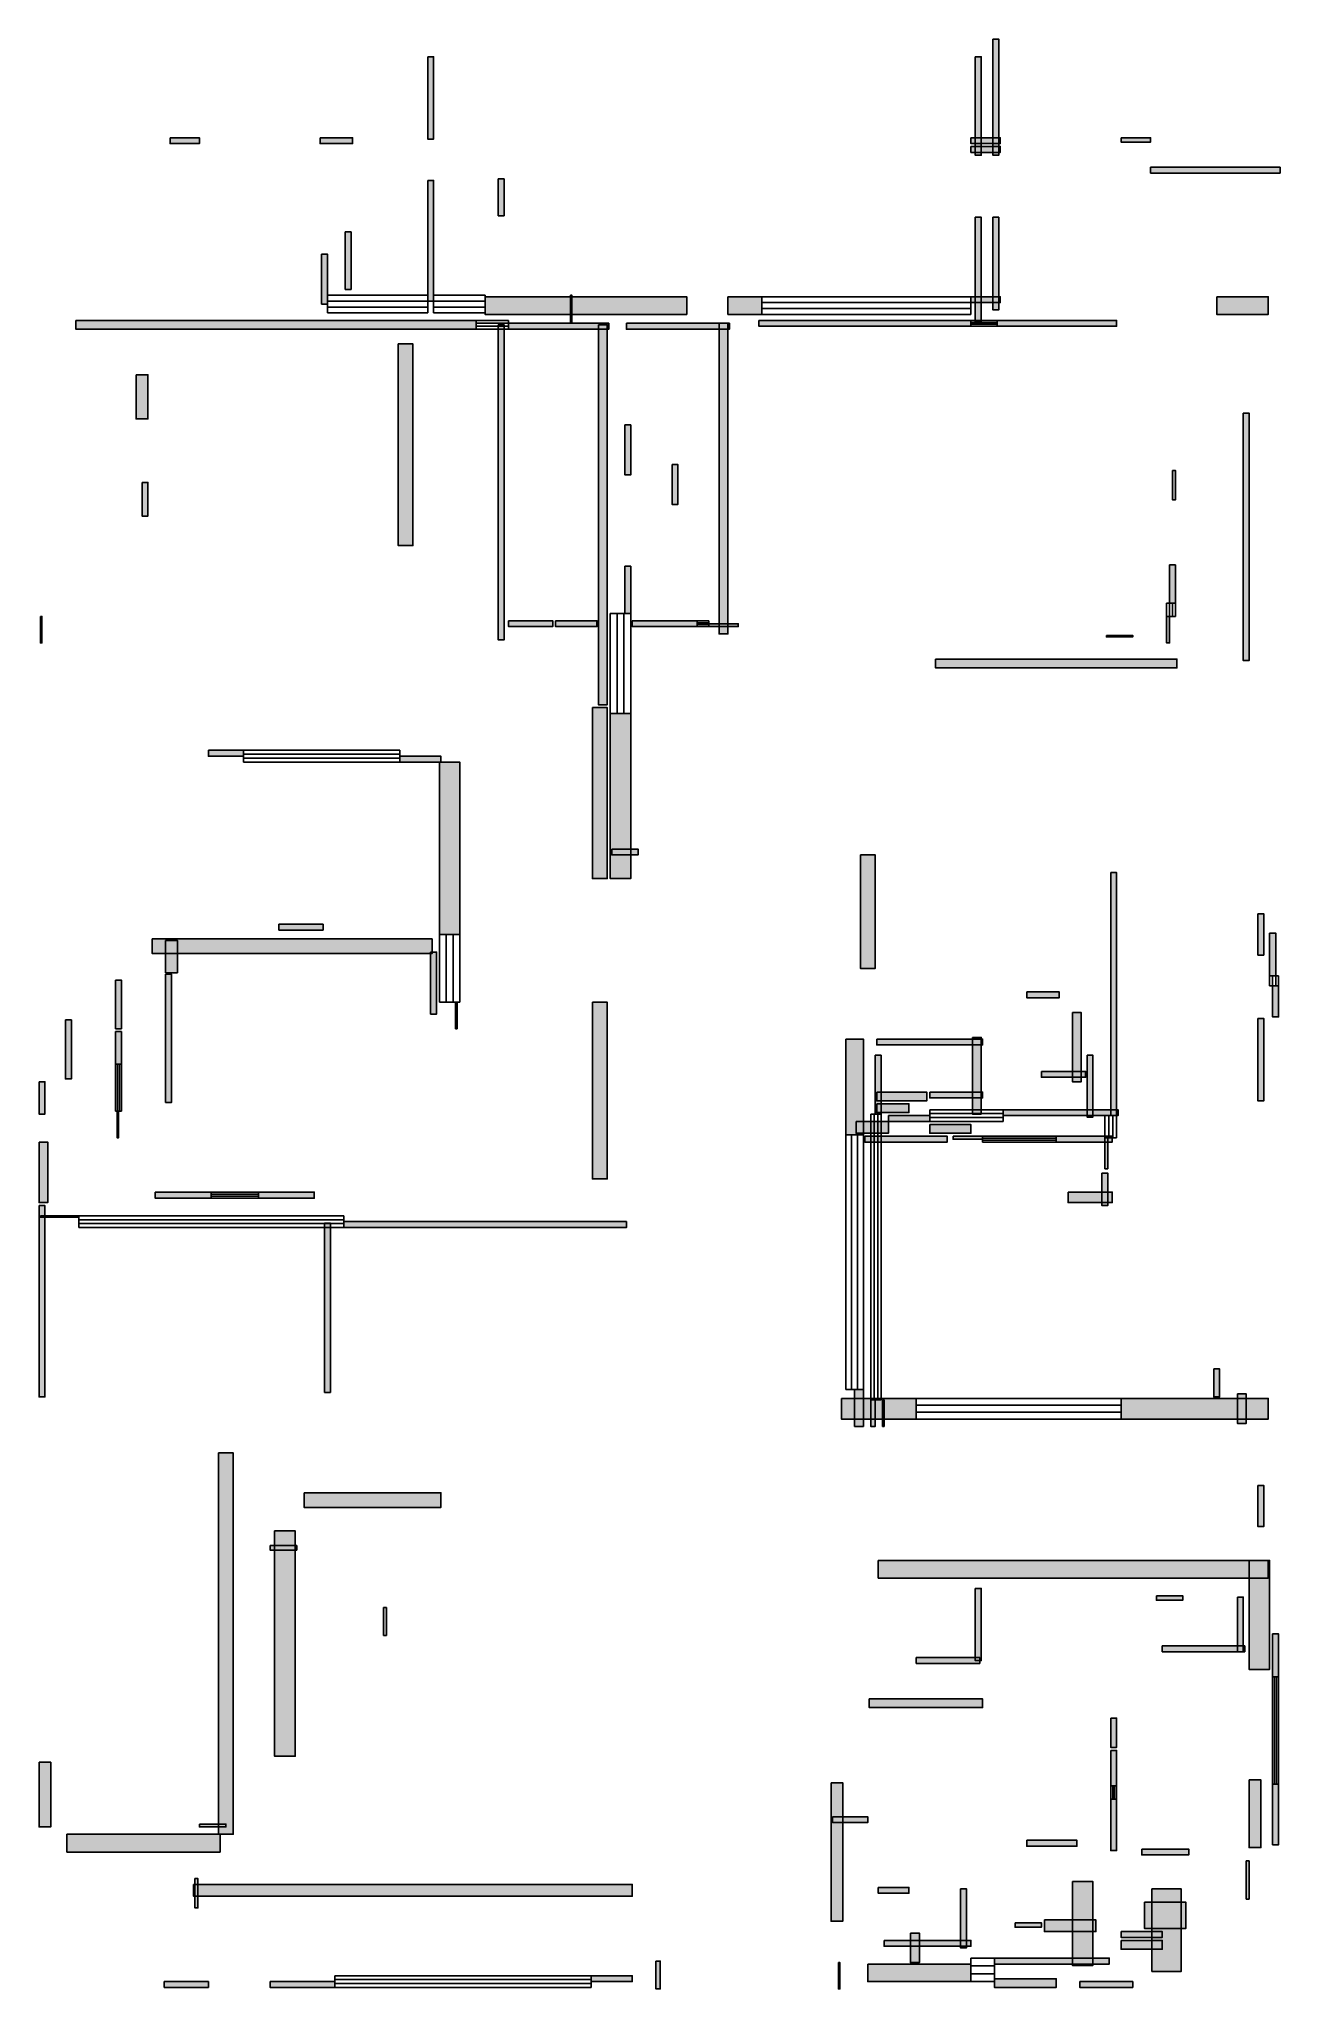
# Model space of a CAD drawing. Header units: millimetres. Extents: x 238 to 7656, y 141 to 11792.
import ezdxf

# ---------------------------------------------------------------- set-up
doc = ezdxf.new("R2010")
doc.units = ezdxf.units.MM
doc.layers.add('WALL', color=7, linetype='Continuous')
doc.layers.add('WINDOW', color=5, linetype='Continuous')

msp = doc.modelspace()

# ---------------------------------------------------------------- hatches: boundary and pattern name
at = {"layer": 'WALL'}
h = msp.add_hatch(color=256, dxfattribs=at)
h.dxf.hatch_style = 1
h.paths.add_polyline_path([(5940, 11792), (5975, 11792), (5975, 11097), (5940, 11097)])
h = msp.add_hatch(color=256, dxfattribs=at)
h.dxf.hatch_style = 1
h.paths.add_polyline_path([(2561, 11686), (2596, 11686), (2596, 11194), (2561, 11194)])
h = msp.add_hatch(color=256, dxfattribs=at)
h.dxf.hatch_style = 1
h.paths.add_polyline_path([(5834, 11686), (5870, 11686), (5870, 11097), (5834, 11097)])
h = msp.add_hatch(color=256, dxfattribs=at)
h.dxf.hatch_style = 1
h.paths.add_polyline_path([(1021, 11202), (1197, 11202), (1197, 11167), (1021, 11167)])
h = msp.add_hatch(color=256, dxfattribs=at)
h.dxf.hatch_style = 1
h.paths.add_polyline_path([(1918, 11202), (2112, 11202), (2112, 11167), (1918, 11167)])
h = msp.add_hatch(color=256, dxfattribs=at)
h.dxf.hatch_style = 1
h.paths.add_polyline_path([(5808, 11202), (5984, 11202), (5984, 11167), (5808, 11167)])
h = msp.add_hatch(color=256, dxfattribs=at)
h.dxf.hatch_style = 1
h.paths.add_polyline_path([(6706, 11202), (6882, 11202), (6882, 11176), (6706, 11176)])
h = msp.add_hatch(color=256, dxfattribs=at)
h.dxf.hatch_style = 1
h.paths.add_polyline_path([(5808, 11150), (5984, 11150), (5984, 11114), (5808, 11114)])
h = msp.add_hatch(color=256, dxfattribs=at)
h.dxf.hatch_style = 1
h.paths.add_polyline_path([(2983, 10956), (3018, 10956), (3018, 10736), (2983, 10736)])
h = msp.add_hatch(color=256, dxfattribs=at)
h.dxf.hatch_style = 1
h.paths.add_polyline_path([(6882, 11026), (7656, 11026), (7656, 10991), (6882, 10991)])
h = msp.add_hatch(color=256, dxfattribs=at)
h.dxf.hatch_style = 1
h.paths.add_polyline_path([(2561, 10947), (2596, 10947), (2596, 10226), (2561, 10226)])
h = msp.add_hatch(color=256, dxfattribs=at)
h.dxf.hatch_style = 1
h.paths.add_polyline_path([(5834, 10727), (5870, 10727), (5870, 10102), (5834, 10102)])
h = msp.add_hatch(color=256, dxfattribs=at)
h.dxf.hatch_style = 1
h.paths.add_polyline_path([(5940, 10727), (5975, 10727), (5975, 10173), (5940, 10173)])
h = msp.add_hatch(color=256, dxfattribs=at)
h.dxf.hatch_style = 1
h.paths.add_polyline_path([(2068, 10639), (2103, 10639), (2103, 10296), (2068, 10296)])
h = msp.add_hatch(color=256, dxfattribs=at)
h.dxf.hatch_style = 1
h.paths.add_polyline_path([(1927, 10507), (1962, 10507), (1962, 10208), (1927, 10208)])
h = msp.add_hatch(color=256, dxfattribs=at)
h.dxf.hatch_style = 1
h.paths.add_polyline_path([(3414, 10261), (3423, 10261), (3423, 10102), (3414, 10102)])
h = msp.add_hatch(color=256, dxfattribs=at)
h.dxf.hatch_style = 1
h.paths.add_polyline_path([(2904, 10252), (4110, 10252), (4110, 10146), (2904, 10146)])
h = msp.add_hatch(color=256, dxfattribs=at)
h.dxf.hatch_style = 1
h.paths.add_polyline_path([(4356, 10252), (4558, 10252), (4558, 10146), (4356, 10146)])
h = msp.add_hatch(color=256, dxfattribs=at)
h.dxf.hatch_style = 1
h.paths.add_polyline_path([(5808, 10252), (5984, 10252), (5984, 10217), (5808, 10217)])
h = msp.add_hatch(color=256, dxfattribs=at)
h.dxf.hatch_style = 1
h.paths.add_polyline_path([(7278, 10252), (7586, 10252), (7586, 10146), (7278, 10146)])
h = msp.add_hatch(color=256, dxfattribs=at)
h.dxf.hatch_style = 1
h.paths.add_polyline_path([(458, 10111), (2851, 10111), (2851, 10058), (458, 10058)])
h = msp.add_hatch(color=256, dxfattribs=at)
h.dxf.hatch_style = 1
h.paths.add_polyline_path([(2983, 10085), (3018, 10085), (3018, 8202), (2983, 8202)])
h = msp.add_hatch(color=256, dxfattribs=at)
h.dxf.hatch_style = 1
h.paths.add_polyline_path([(3045, 10094), (3643, 10094), (3643, 10058), (3045, 10058)])
h = msp.add_hatch(color=256, dxfattribs=at)
h.dxf.hatch_style = 1
h.paths.add_polyline_path([(3582, 10085), (3634, 10085), (3634, 7814), (3582, 7814)])
h = msp.add_hatch(color=256, dxfattribs=at)
h.dxf.hatch_style = 1
h.paths.add_polyline_path([(3749, 10094), (4365, 10094), (4365, 10058), (3749, 10058)])
h = msp.add_hatch(color=256, dxfattribs=at)
h.dxf.hatch_style = 1
h.paths.add_polyline_path([(4303, 10094), (4356, 10094), (4356, 8237), (4303, 8237)])
h = msp.add_hatch(color=256, dxfattribs=at)
h.dxf.hatch_style = 1
h.paths.add_polyline_path([(4541, 10111), (5808, 10111), (5808, 10076), (4541, 10076)])
h = msp.add_hatch(color=256, dxfattribs=at)
h.dxf.hatch_style = 1
h.paths.add_polyline_path([(5966, 10111), (6679, 10111), (6679, 10076), (5966, 10076)])
h = msp.add_hatch(color=256, dxfattribs=at)
h.dxf.hatch_style = 1
h.paths.add_polyline_path([(2385, 9970), (2473, 9970), (2473, 8765), (2385, 8765)])
h = msp.add_hatch(color=256, dxfattribs=at)
h.dxf.hatch_style = 1
h.paths.add_polyline_path([(818, 9786), (889, 9786), (889, 9522), (818, 9522)])
h = msp.add_hatch(color=256, dxfattribs=at)
h.dxf.hatch_style = 1
h.paths.add_polyline_path([(7436, 9557), (7471, 9557), (7471, 8078), (7436, 8078)])
h = msp.add_hatch(color=256, dxfattribs=at)
h.dxf.hatch_style = 1
h.paths.add_polyline_path([(3740, 9486), (3775, 9486), (3775, 9187), (3740, 9187)])
h = msp.add_hatch(color=256, dxfattribs=at)
h.dxf.hatch_style = 1
h.paths.add_polyline_path([(4022, 9249), (4057, 9249), (4057, 9011), (4022, 9011)])
h = msp.add_hatch(color=256, dxfattribs=at)
h.dxf.hatch_style = 1
h.paths.add_polyline_path([(7014, 9214), (7031, 9214), (7031, 9038), (7014, 9038)])
h = msp.add_hatch(color=256, dxfattribs=at)
h.dxf.hatch_style = 1
h.paths.add_polyline_path([(854, 9143), (889, 9143), (889, 8941), (854, 8941)])
h = msp.add_hatch(color=256, dxfattribs=at)
h.dxf.hatch_style = 1
h.paths.add_polyline_path([(3740, 8642), (3775, 8642), (3775, 8360), (3740, 8360)])
h = msp.add_hatch(color=256, dxfattribs=at)
h.dxf.hatch_style = 1
h.paths.add_polyline_path([(6996, 8650), (7031, 8650), (7031, 8422), (6996, 8422)])
h = msp.add_hatch(color=256, dxfattribs=at)
h.dxf.hatch_style = 1
h.paths.add_polyline_path([(246, 8342), (255, 8342), (255, 8184), (246, 8184)])
h = msp.add_hatch(color=256, dxfattribs=at)
h.dxf.hatch_style = 1
h.paths.add_polyline_path([(3045, 8316), (3309, 8316), (3309, 8281), (3045, 8281)])
h = msp.add_hatch(color=256, dxfattribs=at)
h.dxf.hatch_style = 1
h.paths.add_polyline_path([(3326, 8316), (3573, 8316), (3573, 8281), (3326, 8281)])
h = msp.add_hatch(color=256, dxfattribs=at)
h.dxf.hatch_style = 1
h.paths.add_polyline_path([(3784, 8316), (4171, 8316), (4171, 8281), (3784, 8281)])
h = msp.add_hatch(color=256, dxfattribs=at)
h.dxf.hatch_style = 1
h.paths.add_polyline_path([(4242, 8298), (4418, 8298), (4418, 8281), (4242, 8281)])
h = msp.add_hatch(color=256, dxfattribs=at)
h.dxf.hatch_style = 1
h.paths.add_polyline_path([(6978, 8342), (6996, 8342), (6996, 8184), (6978, 8184)])
h = msp.add_hatch(color=256, dxfattribs=at)
h.dxf.hatch_style = 1
h.paths.add_polyline_path([(6618, 8228), (6776, 8228), (6776, 8219), (6618, 8219)])
h = msp.add_hatch(color=256, dxfattribs=at)
h.dxf.hatch_style = 1
h.paths.add_polyline_path([(5597, 8087), (7040, 8087), (7040, 8034), (5597, 8034)])
h = msp.add_hatch(color=256, dxfattribs=at)
h.dxf.hatch_style = 1
h.paths.add_polyline_path([(3546, 7797), (3634, 7797), (3634, 6776), (3546, 6776)])
h = msp.add_hatch(color=256, dxfattribs=at)
h.dxf.hatch_style = 1
h.paths.add_polyline_path([(3652, 7762), (3775, 7762), (3775, 6776), (3652, 6776)])
h = msp.add_hatch(color=256, dxfattribs=at)
h.dxf.hatch_style = 1
h.paths.add_polyline_path([(1250, 7542), (1461, 7542), (1461, 7506), (1250, 7506)])
h = msp.add_hatch(color=256, dxfattribs=at)
h.dxf.hatch_style = 1
h.paths.add_polyline_path([(2394, 7506), (2640, 7506), (2640, 7471), (2394, 7471)])
h = msp.add_hatch(color=256, dxfattribs=at)
h.dxf.hatch_style = 1
h.paths.add_polyline_path([(2631, 7471), (2754, 7471), (2754, 6442), (2631, 6442)])
h = msp.add_hatch(color=256, dxfattribs=at)
h.dxf.hatch_style = 1
h.paths.add_polyline_path([(3661, 6952), (3819, 6952), (3819, 6917), (3661, 6917)])
h = msp.add_hatch(color=256, dxfattribs=at)
h.dxf.hatch_style = 1
h.paths.add_polyline_path([(5148, 6917), (5236, 6917), (5236, 6239), (5148, 6239)])
h = msp.add_hatch(color=256, dxfattribs=at)
h.dxf.hatch_style = 1
h.paths.add_polyline_path([(6644, 6811), (6679, 6811), (6679, 5359), (6644, 5359)])
h = msp.add_hatch(color=256, dxfattribs=at)
h.dxf.hatch_style = 1
h.paths.add_polyline_path([(7524, 6565), (7559, 6565), (7559, 6318), (7524, 6318)])
h = msp.add_hatch(color=256, dxfattribs=at)
h.dxf.hatch_style = 1
h.paths.add_polyline_path([(915, 6415), (2587, 6415), (2587, 6327), (915, 6327)])
h = msp.add_hatch(color=256, dxfattribs=at)
h.dxf.hatch_style = 1
h.paths.add_polyline_path([(1672, 6503), (1936, 6503), (1936, 6468), (1672, 6468)])
h = msp.add_hatch(color=256, dxfattribs=at)
h.dxf.hatch_style = 1
h.paths.add_polyline_path([(7594, 6450), (7630, 6450), (7630, 6195), (7594, 6195)])
h = msp.add_hatch(color=256, dxfattribs=at)
h.dxf.hatch_style = 1
h.paths.add_polyline_path([(994, 6406), (1065, 6406), (1065, 6213), (994, 6213)])
h = msp.add_hatch(color=256, dxfattribs=at)
h.dxf.hatch_style = 1
h.paths.add_polyline_path([(2578, 6336), (2614, 6336), (2614, 5966), (2578, 5966)])
h = msp.add_hatch(color=256, dxfattribs=at)
h.dxf.hatch_style = 1
h.paths.add_polyline_path([(994, 6204), (1030, 6204), (1030, 5438), (994, 5438)])
h = msp.add_hatch(color=256, dxfattribs=at)
h.dxf.hatch_style = 1
h.paths.add_polyline_path([(695, 6169), (730, 6169), (730, 5878), (695, 5878)])
h = msp.add_hatch(color=256, dxfattribs=at)
h.dxf.hatch_style = 1
h.paths.add_polyline_path([(6142, 6098), (6336, 6098), (6336, 6063), (6142, 6063)])
h = msp.add_hatch(color=256, dxfattribs=at)
h.dxf.hatch_style = 1
h.paths.add_polyline_path([(7612, 6134), (7647, 6134), (7647, 5949), (7612, 5949)])
h = msp.add_hatch(color=256, dxfattribs=at)
h.dxf.hatch_style = 1
h.paths.add_polyline_path([(2728, 6037), (2737, 6037), (2737, 5878), (2728, 5878)])
h = msp.add_hatch(color=256, dxfattribs=at)
h.dxf.hatch_style = 1
h.paths.add_polyline_path([(3546, 6037), (3634, 6037), (3634, 4981), (3546, 4981)])
h = msp.add_hatch(color=256, dxfattribs=at)
h.dxf.hatch_style = 1
h.paths.add_polyline_path([(6415, 5975), (6468, 5975), (6468, 5562), (6415, 5562)])
h = msp.add_hatch(color=256, dxfattribs=at)
h.dxf.hatch_style = 1
h.paths.add_polyline_path([(396, 5931), (431, 5931), (431, 5579), (396, 5579)])
h = msp.add_hatch(color=256, dxfattribs=at)
h.dxf.hatch_style = 1
h.paths.add_polyline_path([(695, 5861), (730, 5861), (730, 5667), (695, 5667)])
h = msp.add_hatch(color=256, dxfattribs=at)
h.dxf.hatch_style = 1
h.paths.add_polyline_path([(7524, 5940), (7559, 5940), (7559, 5447), (7524, 5447)])
h = msp.add_hatch(color=256, dxfattribs=at)
h.dxf.hatch_style = 1
h.paths.add_polyline_path([(5060, 5817), (5166, 5817), (5166, 5245), (5060, 5245)])
h = msp.add_hatch(color=256, dxfattribs=at)
h.dxf.hatch_style = 1
h.paths.add_polyline_path([(5236, 5720), (5271, 5720), (5271, 5368), (5236, 5368)])
h = msp.add_hatch(color=256, dxfattribs=at)
h.dxf.hatch_style = 1
h.paths.add_polyline_path([(5245, 5817), (5878, 5817), (5878, 5782), (5245, 5782)])
h = msp.add_hatch(color=256, dxfattribs=at)
h.dxf.hatch_style = 1
h.paths.add_polyline_path([(5817, 5826), (5870, 5826), (5870, 5368), (5817, 5368)])
h = msp.add_hatch(color=256, dxfattribs=at)
h.dxf.hatch_style = 1
h.paths.add_polyline_path([(6503, 5720), (6538, 5720), (6538, 5350), (6503, 5350)])
h = msp.add_hatch(color=256, dxfattribs=at)
h.dxf.hatch_style = 1
h.paths.add_polyline_path([(6230, 5623), (6494, 5623), (6494, 5588), (6230, 5588)])
h = msp.add_hatch(color=256, dxfattribs=at)
h.dxf.hatch_style = 1
h.paths.add_polyline_path([(238, 5562), (273, 5562), (273, 5368), (238, 5368)])
h = msp.add_hatch(color=256, dxfattribs=at)
h.dxf.hatch_style = 1
h.paths.add_polyline_path([(5245, 5500), (5544, 5500), (5544, 5447), (5245, 5447)])
h = msp.add_hatch(color=256, dxfattribs=at)
h.dxf.hatch_style = 1
h.paths.add_polyline_path([(5562, 5500), (5878, 5500), (5878, 5465), (5562, 5465)])
h = msp.add_hatch(color=256, dxfattribs=at)
h.dxf.hatch_style = 1
h.paths.add_polyline_path([(704, 5386), (713, 5386), (713, 5227), (704, 5227)])
h = msp.add_hatch(color=256, dxfattribs=at)
h.dxf.hatch_style = 1
h.paths.add_polyline_path([(5245, 5430), (5438, 5430), (5438, 5377), (5245, 5377)])
h = msp.add_hatch(color=256, dxfattribs=at)
h.dxf.hatch_style = 1
h.paths.add_polyline_path([(6002, 5394), (6688, 5394), (6688, 5359), (6002, 5359)])
h = msp.add_hatch(color=256, dxfattribs=at)
h.dxf.hatch_style = 1
h.paths.add_polyline_path([(5122, 5324), (5315, 5324), (5315, 5254), (5122, 5254)])
h = msp.add_hatch(color=256, dxfattribs=at)
h.dxf.hatch_style = 1
h.paths.add_polyline_path([(5315, 5359), (5562, 5359), (5562, 5324), (5315, 5324)])
h = msp.add_hatch(color=256, dxfattribs=at)
h.dxf.hatch_style = 1
h.paths.add_polyline_path([(5562, 5306), (5808, 5306), (5808, 5254), (5562, 5254)])
h = msp.add_hatch(color=256, dxfattribs=at)
h.dxf.hatch_style = 1
h.paths.add_polyline_path([(238, 5201), (290, 5201), (290, 4840), (238, 4840)])
h = msp.add_hatch(color=256, dxfattribs=at)
h.dxf.hatch_style = 1
h.paths.add_polyline_path([(5174, 5236), (5667, 5236), (5667, 5201), (5174, 5201)])
h = msp.add_hatch(color=256, dxfattribs=at)
h.dxf.hatch_style = 1
h.paths.add_polyline_path([(5702, 5236), (5878, 5236), (5878, 5218), (5702, 5218)])
h = msp.add_hatch(color=256, dxfattribs=at)
h.dxf.hatch_style = 1
h.paths.add_polyline_path([(6318, 5236), (6653, 5236), (6653, 5201), (6318, 5201)])
h = msp.add_hatch(color=256, dxfattribs=at)
h.dxf.hatch_style = 1
h.paths.add_polyline_path([(6609, 5227), (6626, 5227), (6626, 5042), (6609, 5042)])
h = msp.add_hatch(color=256, dxfattribs=at)
h.dxf.hatch_style = 1
h.paths.add_polyline_path([(6591, 5016), (6626, 5016), (6626, 4822), (6591, 4822)])
h = msp.add_hatch(color=256, dxfattribs=at)
h.dxf.hatch_style = 1
h.paths.add_polyline_path([(933, 4902), (1267, 4902), (1267, 4866), (933, 4866)])
h = msp.add_hatch(color=256, dxfattribs=at)
h.dxf.hatch_style = 1
h.paths.add_polyline_path([(1549, 4902), (1883, 4902), (1883, 4866), (1549, 4866)])
h = msp.add_hatch(color=256, dxfattribs=at)
h.dxf.hatch_style = 1
h.paths.add_polyline_path([(6389, 4902), (6653, 4902), (6653, 4840), (6389, 4840)])
h = msp.add_hatch(color=256, dxfattribs=at)
h.dxf.hatch_style = 1
h.paths.add_polyline_path([(238, 4822), (273, 4822), (273, 3678), (238, 3678)])
h = msp.add_hatch(color=256, dxfattribs=at)
h.dxf.hatch_style = 1
h.paths.add_polyline_path([(246, 4761), (475, 4761), (475, 4752), (246, 4752)])
h = msp.add_hatch(color=256, dxfattribs=at)
h.dxf.hatch_style = 1
h.paths.add_polyline_path([(1945, 4717), (1980, 4717), (1980, 3705), (1945, 3705)])
h = msp.add_hatch(color=256, dxfattribs=at)
h.dxf.hatch_style = 1
h.paths.add_polyline_path([(2059, 4726), (3749, 4726), (3749, 4690), (2059, 4690)])
h = msp.add_hatch(color=256, dxfattribs=at)
h.dxf.hatch_style = 1
h.paths.add_polyline_path([(7260, 3846), (7295, 3846), (7295, 3678), (7260, 3678)])
h = msp.add_hatch(color=256, dxfattribs=at)
h.dxf.hatch_style = 1
h.paths.add_polyline_path([(5034, 3670), (5482, 3670), (5482, 3546), (5034, 3546)])
h = msp.add_hatch(color=256, dxfattribs=at)
h.dxf.hatch_style = 1
h.paths.add_polyline_path([(5113, 3722), (5166, 3722), (5166, 3502), (5113, 3502)])
h = msp.add_hatch(color=256, dxfattribs=at)
h.dxf.hatch_style = 1
h.paths.add_polyline_path([(5210, 3661), (5236, 3661), (5236, 3502), (5210, 3502)])
h = msp.add_hatch(color=256, dxfattribs=at)
h.dxf.hatch_style = 1
h.paths.add_polyline_path([(5280, 3661), (5289, 3661), (5289, 3502), (5280, 3502)])
h = msp.add_hatch(color=256, dxfattribs=at)
h.dxf.hatch_style = 1
h.paths.add_polyline_path([(6706, 3670), (7586, 3670), (7586, 3546), (6706, 3546)])
h = msp.add_hatch(color=256, dxfattribs=at)
h.dxf.hatch_style = 1
h.paths.add_polyline_path([(7401, 3696), (7454, 3696), (7454, 3520), (7401, 3520)])
h = msp.add_hatch(color=256, dxfattribs=at)
h.dxf.hatch_style = 1
h.paths.add_polyline_path([(1311, 3344), (1399, 3344), (1399, 1065), (1311, 1065)])
h = msp.add_hatch(color=256, dxfattribs=at)
h.dxf.hatch_style = 1
h.paths.add_polyline_path([(7524, 3150), (7559, 3150), (7559, 2904), (7524, 2904)])
h = msp.add_hatch(color=256, dxfattribs=at)
h.dxf.hatch_style = 1
h.paths.add_polyline_path([(1822, 3106), (2640, 3106), (2640, 3018), (1822, 3018)])
h = msp.add_hatch(color=256, dxfattribs=at)
h.dxf.hatch_style = 1
h.paths.add_polyline_path([(1646, 2878), (1769, 2878), (1769, 1531), (1646, 1531)])
h = msp.add_hatch(color=256, dxfattribs=at)
h.dxf.hatch_style = 1
h.paths.add_polyline_path([(1619, 2790), (1778, 2790), (1778, 2763), (1619, 2763)])
h = msp.add_hatch(color=256, dxfattribs=at)
h.dxf.hatch_style = 1
h.paths.add_polyline_path([(5254, 2702), (7586, 2702), (7586, 2596), (5254, 2596)])
h = msp.add_hatch(color=256, dxfattribs=at)
h.dxf.hatch_style = 1
h.paths.add_polyline_path([(7471, 2702), (7594, 2702), (7594, 2050), (7471, 2050)])
h = msp.add_hatch(color=256, dxfattribs=at)
h.dxf.hatch_style = 1
h.paths.add_polyline_path([(5834, 2534), (5870, 2534), (5870, 2103), (5834, 2103)])
h = msp.add_hatch(color=256, dxfattribs=at)
h.dxf.hatch_style = 1
h.paths.add_polyline_path([(6917, 2490), (7075, 2490), (7075, 2464), (6917, 2464)])
h = msp.add_hatch(color=256, dxfattribs=at)
h.dxf.hatch_style = 1
h.paths.add_polyline_path([(7401, 2482), (7436, 2482), (7436, 2156), (7401, 2156)])
h = msp.add_hatch(color=256, dxfattribs=at)
h.dxf.hatch_style = 1
h.paths.add_polyline_path([(2297, 2420), (2314, 2420), (2314, 2253), (2297, 2253)])
h = msp.add_hatch(color=256, dxfattribs=at)
h.dxf.hatch_style = 1
h.paths.add_polyline_path([(7612, 2262), (7647, 2262), (7647, 2006), (7612, 2006)])
h = msp.add_hatch(color=256, dxfattribs=at)
h.dxf.hatch_style = 1
h.paths.add_polyline_path([(5482, 2121), (5861, 2121), (5861, 2086), (5482, 2086)])
h = msp.add_hatch(color=256, dxfattribs=at)
h.dxf.hatch_style = 1
h.paths.add_polyline_path([(6952, 2191), (7445, 2191), (7445, 2156), (6952, 2156)])
h = msp.add_hatch(color=256, dxfattribs=at)
h.dxf.hatch_style = 1
h.paths.add_polyline_path([(5201, 1874), (5878, 1874), (5878, 1822), (5201, 1822)])
h = msp.add_hatch(color=256, dxfattribs=at)
h.dxf.hatch_style = 1
h.paths.add_polyline_path([(6644, 1760), (6679, 1760), (6679, 1584), (6644, 1584)])
h = msp.add_hatch(color=256, dxfattribs=at)
h.dxf.hatch_style = 1
h.paths.add_polyline_path([(6644, 1566), (6679, 1566), (6679, 1355), (6644, 1355)])
h = msp.add_hatch(color=256, dxfattribs=at)
h.dxf.hatch_style = 1
h.paths.add_polyline_path([(238, 1496), (308, 1496), (308, 1109), (238, 1109)])
h = msp.add_hatch(color=256, dxfattribs=at)
h.dxf.hatch_style = 1
h.paths.add_polyline_path([(4972, 1373), (5042, 1373), (5042, 546), (4972, 546)])
h = msp.add_hatch(color=256, dxfattribs=at)
h.dxf.hatch_style = 1
h.paths.add_polyline_path([(7471, 1390), (7542, 1390), (7542, 986), (7471, 986)])
h = msp.add_hatch(color=256, dxfattribs=at)
h.dxf.hatch_style = 1
h.paths.add_polyline_path([(7612, 1364), (7647, 1364), (7647, 1003), (7612, 1003)])
h = msp.add_hatch(color=256, dxfattribs=at)
h.dxf.hatch_style = 1
h.paths.add_polyline_path([(4981, 1170), (5192, 1170), (5192, 1135), (4981, 1135)])
h = msp.add_hatch(color=256, dxfattribs=at)
h.dxf.hatch_style = 1
h.paths.add_polyline_path([(6644, 1276), (6679, 1276), (6679, 968), (6644, 968)])
h = msp.add_hatch(color=256, dxfattribs=at)
h.dxf.hatch_style = 1
h.paths.add_polyline_path([(405, 1065), (1320, 1065), (1320, 959), (405, 959)])
h = msp.add_hatch(color=256, dxfattribs=at)
h.dxf.hatch_style = 1
h.paths.add_polyline_path([(1197, 1126), (1355, 1126), (1355, 1109), (1197, 1109)])
h = msp.add_hatch(color=256, dxfattribs=at)
h.dxf.hatch_style = 1
h.paths.add_polyline_path([(6142, 1030), (6442, 1030), (6442, 994), (6142, 994)])
h = msp.add_hatch(color=256, dxfattribs=at)
h.dxf.hatch_style = 1
h.paths.add_polyline_path([(6829, 977), (7110, 977), (7110, 942), (6829, 942)])
h = msp.add_hatch(color=256, dxfattribs=at)
h.dxf.hatch_style = 1
h.paths.add_polyline_path([(7454, 906), (7471, 906), (7471, 678), (7454, 678)])
h = msp.add_hatch(color=256, dxfattribs=at)
h.dxf.hatch_style = 1
h.paths.add_polyline_path([(1162, 766), (3784, 766), (3784, 695), (1162, 695)])
h = msp.add_hatch(color=256, dxfattribs=at)
h.dxf.hatch_style = 1
h.paths.add_polyline_path([(1170, 801), (1188, 801), (1188, 625), (1170, 625)])
h = msp.add_hatch(color=256, dxfattribs=at)
h.dxf.hatch_style = 1
h.paths.add_polyline_path([(5254, 748), (5438, 748), (5438, 713), (5254, 713)])
h = msp.add_hatch(color=256, dxfattribs=at)
h.dxf.hatch_style = 1
h.paths.add_polyline_path([(5746, 739), (5782, 739), (5782, 387), (5746, 387)])
h = msp.add_hatch(color=256, dxfattribs=at)
h.dxf.hatch_style = 1
h.paths.add_polyline_path([(6415, 783), (6538, 783), (6538, 282), (6415, 282)])
h = msp.add_hatch(color=256, dxfattribs=at)
h.dxf.hatch_style = 1
h.paths.add_polyline_path([(6890, 739), (7066, 739), (7066, 246), (6890, 246)])
h = msp.add_hatch(color=256, dxfattribs=at)
h.dxf.hatch_style = 1
h.paths.add_polyline_path([(6846, 660), (7093, 660), (7093, 502), (6846, 502)])
h = msp.add_hatch(color=256, dxfattribs=at)
h.dxf.hatch_style = 1
h.paths.add_polyline_path([(5447, 475), (5500, 475), (5500, 299), (5447, 299)])
h = msp.add_hatch(color=256, dxfattribs=at)
h.dxf.hatch_style = 1
h.paths.add_polyline_path([(6072, 537), (6230, 537), (6230, 510), (6072, 510)])
h = msp.add_hatch(color=256, dxfattribs=at)
h.dxf.hatch_style = 1
h.paths.add_polyline_path([(6248, 554), (6556, 554), (6556, 484), (6248, 484)])
h = msp.add_hatch(color=256, dxfattribs=at)
h.dxf.hatch_style = 1
h.paths.add_polyline_path([(6706, 484), (6952, 484), (6952, 449), (6706, 449)])
h = msp.add_hatch(color=256, dxfattribs=at)
h.dxf.hatch_style = 1
h.paths.add_polyline_path([(5289, 431), (5808, 431), (5808, 396), (5289, 396)])
h = msp.add_hatch(color=256, dxfattribs=at)
h.dxf.hatch_style = 1
h.paths.add_polyline_path([(6706, 431), (6952, 431), (6952, 378), (6706, 378)])
h = msp.add_hatch(color=256, dxfattribs=at)
h.dxf.hatch_style = 1
h.paths.add_polyline_path([(3925, 308), (3951, 308), (3951, 141), (3925, 141)])
h = msp.add_hatch(color=256, dxfattribs=at)
h.dxf.hatch_style = 1
h.paths.add_polyline_path([(5016, 299), (5025, 299), (5025, 141), (5016, 141)])
h = msp.add_hatch(color=256, dxfattribs=at)
h.dxf.hatch_style = 1
h.paths.add_polyline_path([(5192, 290), (5808, 290), (5808, 185), (5192, 185)])
h = msp.add_hatch(color=256, dxfattribs=at)
h.dxf.hatch_style = 1
h.paths.add_polyline_path([(5949, 326), (6635, 326), (6635, 290), (5949, 290)])
h = msp.add_hatch(color=256, dxfattribs=at)
h.dxf.hatch_style = 1
h.paths.add_polyline_path([(986, 185), (1250, 185), (1250, 150), (986, 150)])
h = msp.add_hatch(color=256, dxfattribs=at)
h.dxf.hatch_style = 1
h.paths.add_polyline_path([(1619, 185), (2006, 185), (2006, 150), (1619, 150)])
h = msp.add_hatch(color=256, dxfattribs=at)
h.dxf.hatch_style = 1
h.paths.add_polyline_path([(3538, 220), (3784, 220), (3784, 185), (3538, 185)])
h = msp.add_hatch(color=256, dxfattribs=at)
h.dxf.hatch_style = 1
h.paths.add_polyline_path([(5949, 202), (6318, 202), (6318, 150), (5949, 150)])
h = msp.add_hatch(color=256, dxfattribs=at)
h.dxf.hatch_style = 1
h.paths.add_polyline_path([(6459, 185), (6776, 185), (6776, 150), (6459, 150)])

# ---------------------------------------------------------------- linework, layer by layer
for points in [[(5940, 11792), (5975, 11792), (5975, 11097), (5940, 11097)], [(2561, 11686), (2596, 11686), (2596, 11194), (2561, 11194)], [(5834, 11686), (5870, 11686), (5870, 11097), (5834, 11097)], [(1021, 11202), (1197, 11202), (1197, 11167), (1021, 11167)], [(1918, 11202), (2112, 11202), (2112, 11167), (1918, 11167)], [(5808, 11202), (5984, 11202), (5984, 11167), (5808, 11167)], [(6706, 11202), (6882, 11202), (6882, 11176), (6706, 11176)], [(5808, 11150), (5984, 11150), (5984, 11114), (5808, 11114)], [(2983, 10956), (3018, 10956), (3018, 10736), (2983, 10736)], [(6882, 11026), (7656, 11026), (7656, 10991), (6882, 10991)], [(2561, 10947), (2596, 10947), (2596, 10226), (2561, 10226)], [(5834, 10727), (5870, 10727), (5870, 10102), (5834, 10102)], [(5940, 10727), (5975, 10727), (5975, 10173), (5940, 10173)], [(2068, 10639), (2103, 10639), (2103, 10296), (2068, 10296)], [(1927, 10507), (1962, 10507), (1962, 10208), (1927, 10208)], [(3414, 10261), (3423, 10261), (3423, 10102), (3414, 10102)], [(2904, 10252), (4110, 10252), (4110, 10146), (2904, 10146)], [(4356, 10252), (4558, 10252), (4558, 10146), (4356, 10146)], [(5808, 10252), (5984, 10252), (5984, 10217), (5808, 10217)], [(7278, 10252), (7586, 10252), (7586, 10146), (7278, 10146)], [(458, 10111), (2851, 10111), (2851, 10058), (458, 10058)], [(2983, 10085), (3018, 10085), (3018, 8202), (2983, 8202)], [(3045, 10094), (3643, 10094), (3643, 10058), (3045, 10058)], [(3582, 10085), (3634, 10085), (3634, 7814), (3582, 7814)], [(3749, 10094), (4365, 10094), (4365, 10058), (3749, 10058)], [(4303, 10094), (4356, 10094), (4356, 8237), (4303, 8237)], [(4541, 10111), (5808, 10111), (5808, 10076), (4541, 10076)], [(5966, 10111), (6679, 10111), (6679, 10076), (5966, 10076)], [(2385, 9970), (2473, 9970), (2473, 8765), (2385, 8765)], [(818, 9786), (889, 9786), (889, 9522), (818, 9522)], [(7436, 9557), (7471, 9557), (7471, 8078), (7436, 8078)], [(3740, 9486), (3775, 9486), (3775, 9187), (3740, 9187)], [(4022, 9249), (4057, 9249), (4057, 9011), (4022, 9011)], [(7014, 9214), (7031, 9214), (7031, 9038), (7014, 9038)], [(854, 9143), (889, 9143), (889, 8941), (854, 8941)], [(3740, 8642), (3775, 8642), (3775, 8360), (3740, 8360)], [(6996, 8650), (7031, 8650), (7031, 8422), (6996, 8422)], [(246, 8342), (255, 8342), (255, 8184), (246, 8184)], [(3045, 8316), (3309, 8316), (3309, 8281), (3045, 8281)], [(3326, 8316), (3573, 8316), (3573, 8281), (3326, 8281)], [(3784, 8316), (4171, 8316), (4171, 8281), (3784, 8281)], [(4242, 8298), (4418, 8298), (4418, 8281), (4242, 8281)], [(6978, 8342), (6996, 8342), (6996, 8184), (6978, 8184)], [(6618, 8228), (6776, 8228), (6776, 8219), (6618, 8219)], [(5597, 8087), (7040, 8087), (7040, 8034), (5597, 8034)], [(3546, 7797), (3634, 7797), (3634, 6776), (3546, 6776)], [(3652, 7762), (3775, 7762), (3775, 6776), (3652, 6776)], [(1250, 7542), (1461, 7542), (1461, 7506), (1250, 7506)], [(2394, 7506), (2640, 7506), (2640, 7471), (2394, 7471)], [(2631, 7471), (2754, 7471), (2754, 6442), (2631, 6442)], [(3661, 6952), (3819, 6952), (3819, 6917), (3661, 6917)], [(5148, 6917), (5236, 6917), (5236, 6239), (5148, 6239)], [(6644, 6811), (6679, 6811), (6679, 5359), (6644, 5359)], [(7524, 6565), (7559, 6565), (7559, 6318), (7524, 6318)], [(915, 6415), (2587, 6415), (2587, 6327), (915, 6327)], [(1672, 6503), (1936, 6503), (1936, 6468), (1672, 6468)], [(7594, 6450), (7630, 6450), (7630, 6195), (7594, 6195)], [(994, 6406), (1065, 6406), (1065, 6213), (994, 6213)], [(2578, 6336), (2614, 6336), (2614, 5966), (2578, 5966)], [(994, 6204), (1030, 6204), (1030, 5438), (994, 5438)], [(695, 6169), (730, 6169), (730, 5878), (695, 5878)], [(6142, 6098), (6336, 6098), (6336, 6063), (6142, 6063)], [(7612, 6134), (7647, 6134), (7647, 5949), (7612, 5949)], [(2728, 6037), (2737, 6037), (2737, 5878), (2728, 5878)], [(3546, 6037), (3634, 6037), (3634, 4981), (3546, 4981)], [(6415, 5975), (6468, 5975), (6468, 5562), (6415, 5562)], [(396, 5931), (431, 5931), (431, 5579), (396, 5579)], [(695, 5861), (730, 5861), (730, 5667), (695, 5667)], [(7524, 5940), (7559, 5940), (7559, 5447), (7524, 5447)], [(5060, 5817), (5166, 5817), (5166, 5245), (5060, 5245)], [(5236, 5720), (5271, 5720), (5271, 5368), (5236, 5368)], [(5245, 5817), (5878, 5817), (5878, 5782), (5245, 5782)], [(5817, 5826), (5870, 5826), (5870, 5368), (5817, 5368)], [(6503, 5720), (6538, 5720), (6538, 5350), (6503, 5350)], [(6230, 5623), (6494, 5623), (6494, 5588), (6230, 5588)], [(238, 5562), (273, 5562), (273, 5368), (238, 5368)], [(5245, 5500), (5544, 5500), (5544, 5447), (5245, 5447)], [(5562, 5500), (5878, 5500), (5878, 5465), (5562, 5465)], [(704, 5386), (713, 5386), (713, 5227), (704, 5227)], [(5245, 5430), (5438, 5430), (5438, 5377), (5245, 5377)], [(6002, 5394), (6688, 5394), (6688, 5359), (6002, 5359)], [(5122, 5324), (5315, 5324), (5315, 5254), (5122, 5254)], [(5315, 5359), (5562, 5359), (5562, 5324), (5315, 5324)], [(5562, 5306), (5808, 5306), (5808, 5254), (5562, 5254)], [(238, 5201), (290, 5201), (290, 4840), (238, 4840)], [(5174, 5236), (5667, 5236), (5667, 5201), (5174, 5201)], [(5702, 5236), (5878, 5236), (5878, 5218), (5702, 5218)], [(6318, 5236), (6653, 5236), (6653, 5201), (6318, 5201)], [(6609, 5227), (6626, 5227), (6626, 5042), (6609, 5042)], [(6591, 5016), (6626, 5016), (6626, 4822), (6591, 4822)], [(933, 4902), (1267, 4902), (1267, 4866), (933, 4866)], [(1549, 4902), (1883, 4902), (1883, 4866), (1549, 4866)], [(6389, 4902), (6653, 4902), (6653, 4840), (6389, 4840)], [(238, 4822), (273, 4822), (273, 3678), (238, 3678)], [(246, 4761), (475, 4761), (475, 4752), (246, 4752)], [(1945, 4717), (1980, 4717), (1980, 3705), (1945, 3705)], [(2059, 4726), (3749, 4726), (3749, 4690), (2059, 4690)], [(7260, 3846), (7295, 3846), (7295, 3678), (7260, 3678)], [(5034, 3670), (5482, 3670), (5482, 3546), (5034, 3546)], [(5113, 3722), (5166, 3722), (5166, 3502), (5113, 3502)], [(5210, 3661), (5236, 3661), (5236, 3502), (5210, 3502)], [(5280, 3661), (5289, 3661), (5289, 3502), (5280, 3502)], [(6706, 3670), (7586, 3670), (7586, 3546), (6706, 3546)], [(7401, 3696), (7454, 3696), (7454, 3520), (7401, 3520)], [(1311, 3344), (1399, 3344), (1399, 1065), (1311, 1065)], [(7524, 3150), (7559, 3150), (7559, 2904), (7524, 2904)], [(1822, 3106), (2640, 3106), (2640, 3018), (1822, 3018)], [(1646, 2878), (1769, 2878), (1769, 1531), (1646, 1531)], [(1619, 2790), (1778, 2790), (1778, 2763), (1619, 2763)], [(5254, 2702), (7586, 2702), (7586, 2596), (5254, 2596)], [(7471, 2702), (7594, 2702), (7594, 2050), (7471, 2050)], [(5834, 2534), (5870, 2534), (5870, 2103), (5834, 2103)], [(6917, 2490), (7075, 2490), (7075, 2464), (6917, 2464)], [(7401, 2482), (7436, 2482), (7436, 2156), (7401, 2156)], [(2297, 2420), (2314, 2420), (2314, 2253), (2297, 2253)], [(7612, 2262), (7647, 2262), (7647, 2006), (7612, 2006)], [(5482, 2121), (5861, 2121), (5861, 2086), (5482, 2086)], [(6952, 2191), (7445, 2191), (7445, 2156), (6952, 2156)], [(5201, 1874), (5878, 1874), (5878, 1822), (5201, 1822)], [(6644, 1760), (6679, 1760), (6679, 1584), (6644, 1584)], [(6644, 1566), (6679, 1566), (6679, 1355), (6644, 1355)], [(238, 1496), (308, 1496), (308, 1109), (238, 1109)], [(4972, 1373), (5042, 1373), (5042, 546), (4972, 546)], [(7471, 1390), (7542, 1390), (7542, 986), (7471, 986)], [(7612, 1364), (7647, 1364), (7647, 1003), (7612, 1003)], [(4981, 1170), (5192, 1170), (5192, 1135), (4981, 1135)], [(6644, 1276), (6679, 1276), (6679, 968), (6644, 968)], [(405, 1065), (1320, 1065), (1320, 959), (405, 959)], [(1197, 1126), (1355, 1126), (1355, 1109), (1197, 1109)], [(6142, 1030), (6442, 1030), (6442, 994), (6142, 994)], [(6829, 977), (7110, 977), (7110, 942), (6829, 942)], [(7454, 906), (7471, 906), (7471, 678), (7454, 678)], [(1162, 766), (3784, 766), (3784, 695), (1162, 695)], [(1170, 801), (1188, 801), (1188, 625), (1170, 625)], [(5254, 748), (5438, 748), (5438, 713), (5254, 713)], [(5746, 739), (5782, 739), (5782, 387), (5746, 387)], [(6415, 783), (6538, 783), (6538, 282), (6415, 282)], [(6890, 739), (7066, 739), (7066, 246), (6890, 246)], [(6846, 660), (7093, 660), (7093, 502), (6846, 502)], [(5447, 475), (5500, 475), (5500, 299), (5447, 299)], [(6072, 537), (6230, 537), (6230, 510), (6072, 510)], [(6248, 554), (6556, 554), (6556, 484), (6248, 484)], [(6706, 484), (6952, 484), (6952, 449), (6706, 449)], [(5289, 431), (5808, 431), (5808, 396), (5289, 396)], [(6706, 431), (6952, 431), (6952, 378), (6706, 378)], [(3925, 308), (3951, 308), (3951, 141), (3925, 141)], [(5016, 299), (5025, 299), (5025, 141), (5016, 141)], [(5192, 290), (5808, 290), (5808, 185), (5192, 185)], [(5949, 326), (6635, 326), (6635, 290), (5949, 290)], [(986, 185), (1250, 185), (1250, 150), (986, 150)], [(1619, 185), (2006, 185), (2006, 150), (1619, 150)], [(3538, 220), (3784, 220), (3784, 185), (3538, 185)], [(5949, 202), (6318, 202), (6318, 150), (5949, 150)], [(6459, 185), (6776, 185), (6776, 150), (6459, 150)]]:
    msp.add_lwpolyline(points, close=True, dxfattribs=at)
at = {"layer": 'WINDOW'}
for p, q in [((1962, 10261), (2561, 10261)), ((1962, 10261), (1962, 10155)), ((2561, 10261), (2561, 10155)), ((2596, 10261), (2904, 10261)), ((2596, 10261), (2596, 10155)), ((2904, 10261), (2904, 10155)), ((1962, 10226), (2561, 10226)), ((1962, 10190), (2561, 10190)), ((1962, 10155), (2561, 10155)), ((2596, 10226), (2904, 10226)), ((2596, 10190), (2904, 10190)), ((2596, 10155), (2904, 10155)), ((4558, 10252), (5808, 10252)), ((4558, 10252), (4558, 10146)), ((4558, 10217), (5808, 10217)), ((4558, 10182), (5808, 10182)), ((4558, 10146), (5808, 10146)), ((5808, 10252), (5808, 10146)), ((2851, 10111), (3045, 10111)), ((2851, 10111), (2851, 10058)), ((2851, 10094), (3045, 10094)), ((2851, 10076), (3045, 10076)), ((2851, 10058), (3045, 10058)), ((3045, 10111), (3045, 10058)), ((5808, 10111), (5966, 10111)), ((5808, 10111), (5808, 10076)), ((5808, 10099), (5966, 10099)), ((5808, 10088), (5966, 10088)), ((5808, 10076), (5966, 10076)), ((5966, 10111), (5966, 10076)), ((6978, 8422), (6978, 8342)), ((6978, 8422), (7031, 8422)), ((6996, 8422), (6996, 8342)), ((7014, 8422), (7014, 8342)), ((7031, 8422), (7031, 8342)), ((3652, 8360), (3652, 7762)), ((3652, 8360), (3775, 8360)), ((3693, 8360), (3693, 7762)), ((3734, 8360), (3734, 7762)), ((3775, 8360), (3775, 7762)), ((4171, 8316), (4242, 8316)), ((4171, 8316), (4171, 8281)), ((4171, 8304), (4242, 8304)), ((4171, 8293), (4242, 8293)), ((4171, 8281), (4242, 8281)), ((4242, 8316), (4242, 8281)), ((6978, 8342), (7031, 8342)), ((3652, 7762), (3775, 7762)), ((1461, 7542), (2394, 7542)), ((1461, 7542), (1461, 7471)), ((1461, 7518), (2394, 7518)), ((1461, 7495), (2394, 7495)), ((1461, 7471), (2394, 7471)), ((2394, 7542), (2394, 7471)), ((2631, 6442), (2631, 6037)), ((2631, 6442), (2754, 6442)), ((2672, 6442), (2672, 6037)), ((2713, 6442), (2713, 6037)), ((2754, 6442), (2754, 6037)), ((7594, 6195), (7594, 6134)), ((7594, 6195), (7647, 6195)), ((7612, 6195), (7612, 6134)), ((7630, 6195), (7630, 6134)), ((7647, 6195), (7647, 6134)), ((7594, 6134), (7647, 6134)), ((2631, 6037), (2754, 6037)), ((695, 5667), (695, 5386)), ((695, 5667), (730, 5667)), ((707, 5667), (707, 5386)), ((719, 5667), (719, 5386)), ((730, 5667), (730, 5386)), ((695, 5386), (730, 5386)), ((5210, 5368), (5210, 3661)), ((5210, 5368), (5271, 5368)), ((5230, 5368), (5230, 3661)), ((5251, 5368), (5251, 3661)), ((5271, 5368), (5271, 3661)), ((5562, 5394), (6002, 5394)), ((5562, 5394), (5562, 5324)), ((5562, 5371), (6002, 5371)), ((6002, 5394), (6002, 5324)), ((5060, 5245), (5060, 3722)), ((5060, 5245), (5166, 5245)), ((5095, 5245), (5095, 3722)), ((5130, 5245), (5130, 3722)), ((5166, 5245), (5166, 3722)), ((5562, 5347), (6002, 5347)), ((5562, 5324), (6002, 5324)), ((6609, 5359), (6609, 5227)), ((6609, 5359), (6679, 5359)), ((6632, 5359), (6632, 5227)), ((6656, 5359), (6656, 5227)), ((6679, 5359), (6679, 5227)), ((5878, 5236), (6318, 5236)), ((5878, 5236), (5878, 5201)), ((5878, 5224), (6318, 5224)), ((5878, 5213), (6318, 5213)), ((5878, 5201), (6318, 5201)), ((6318, 5236), (6318, 5201)), ((6609, 5227), (6679, 5227)), ((1267, 4902), (1549, 4902)), ((1267, 4902), (1267, 4866)), ((1549, 4902), (1549, 4866)), ((1267, 4890), (1549, 4890)), ((1267, 4878), (1549, 4878)), ((1267, 4866), (1549, 4866)), ((475, 4761), (2059, 4761)), ((475, 4761), (475, 4690)), ((475, 4737), (2059, 4737)), ((475, 4714), (2059, 4714)), ((475, 4690), (2059, 4690)), ((2059, 4761), (2059, 4690)), ((5060, 3722), (5166, 3722)), ((5210, 3661), (5271, 3661)), ((5482, 3670), (6706, 3670)), ((5482, 3670), (5482, 3546)), ((5482, 3629), (6706, 3629)), ((6706, 3670), (6706, 3546)), ((5482, 3587), (6706, 3587)), ((5482, 3546), (6706, 3546)), ((7612, 2006), (7612, 1364)), ((7612, 2006), (7647, 2006)), ((7624, 2006), (7624, 1364)), ((7635, 2006), (7635, 1364)), ((7647, 2006), (7647, 1364)), ((6644, 1355), (6644, 1276)), ((6644, 1355), (6679, 1355)), ((6656, 1355), (6656, 1276)), ((6667, 1355), (6667, 1276)), ((6679, 1355), (6679, 1276)), ((7612, 1364), (7647, 1364)), ((6644, 1276), (6679, 1276)), ((5808, 326), (5949, 326)), ((5808, 326), (5808, 185)), ((5808, 279), (5949, 279)), ((5949, 326), (5949, 185)), ((2006, 220), (3538, 220)), ((2006, 220), (2006, 150)), ((2006, 197), (3538, 197)), ((2006, 173), (3538, 173)), ((2006, 150), (3538, 150)), ((3538, 220), (3538, 150)), ((5808, 232), (5949, 232)), ((5808, 185), (5949, 185))]:
    msp.add_line(p, q, dxfattribs=at)

doc.saveas('drawing.dxf')
